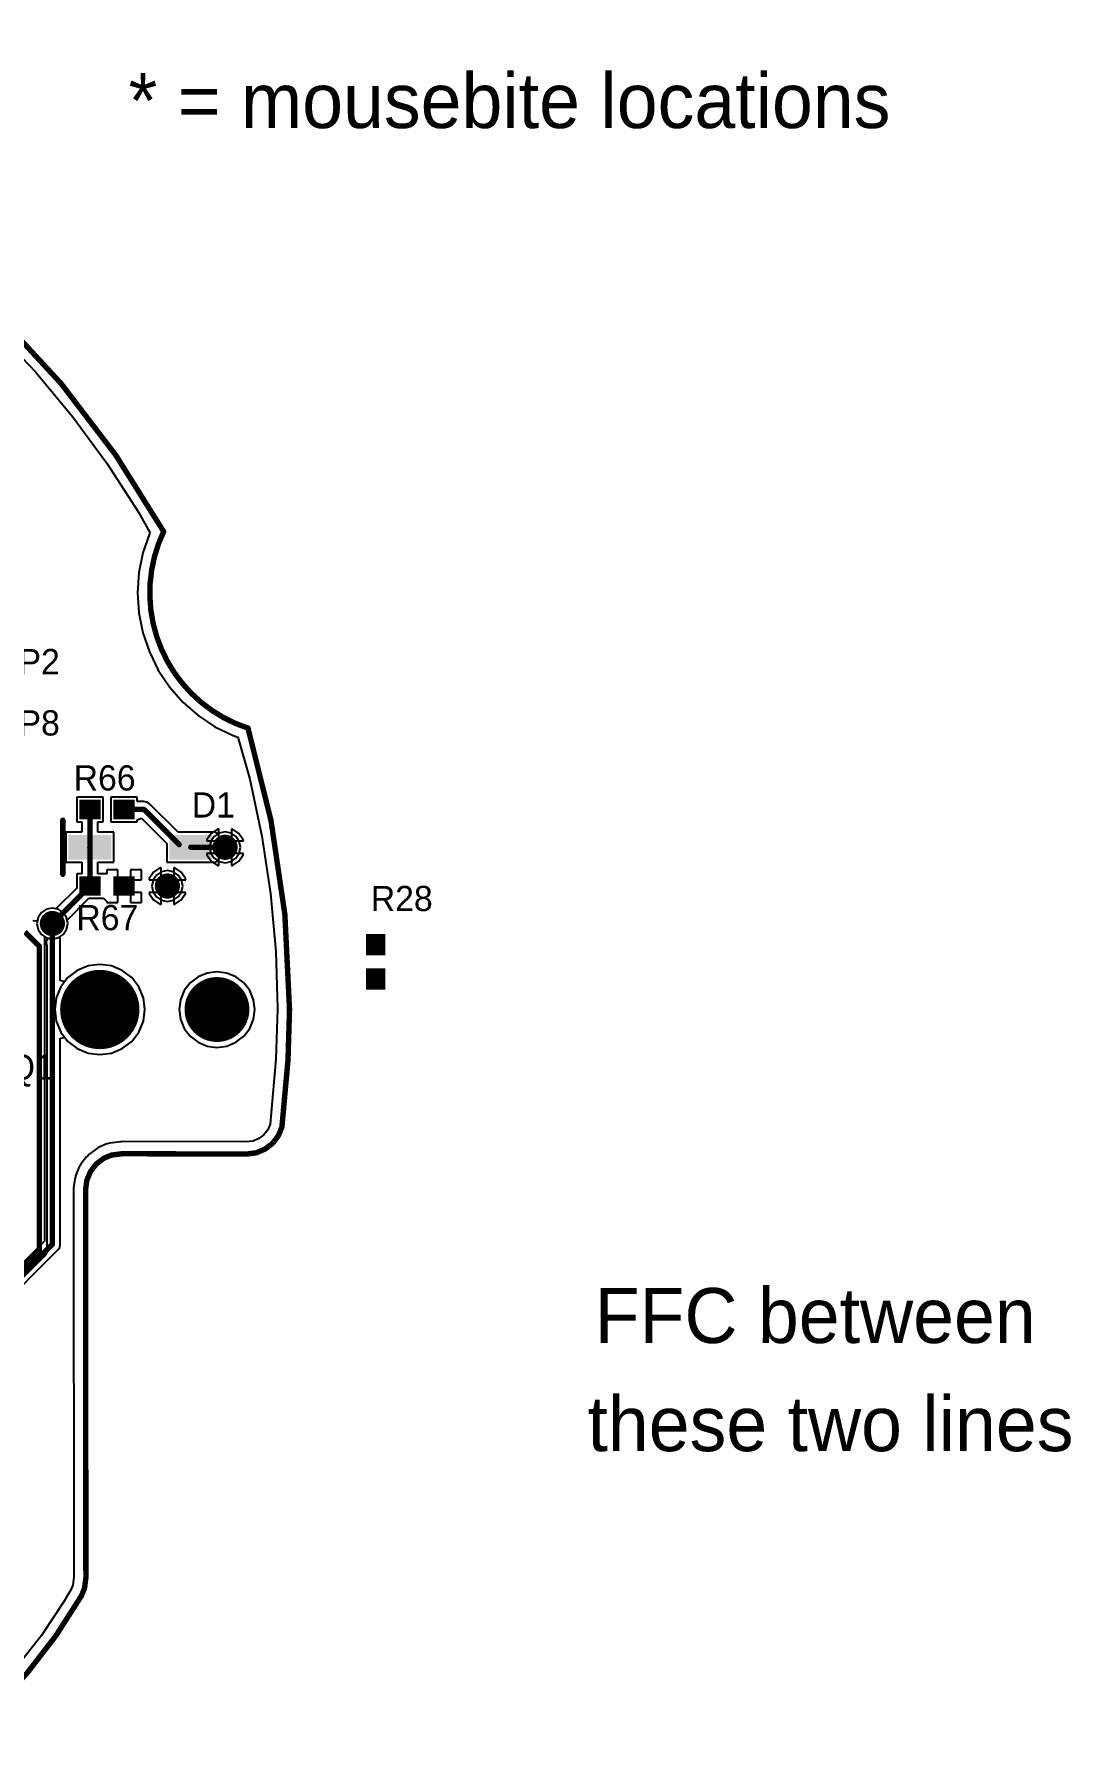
# Model space of a CAD drawing. Header units: millimetres. Extents: x 73 to 190, y 73 to 267.
# Drawn here: x 119.93 to 148.68, y 79.69 to 127.05 of the extents above; entities that cross this region are included whole.
import ezdxf

# ---------------------------------------------------------------- set-up
doc = ezdxf.new("R2010")
doc.units = ezdxf.units.MM
for name, color, linetype in [('BottomLayer', 5, 'Continuous'), ('BottomSolder', 6, 'Continuous'), ('DrillDrawing', 1, 'Continuous'), ('KeepOutLayer', 6, 'Continuous'), ('Mechanical1', 6, 'Continuous'), ('MidLayer1', 16, 'Continuous'), ('MidLayer2', 76, 'Continuous'), ('MultiLayer', 9, 'Continuous'), ('PadHoleLayer', 156, 'Continuous'), ('TopLayer', 1, 'Continuous'), ('TopOverlay', 2, 'Continuous'), ('TopPaste', 8, 'Continuous'), ('TopSolder', 216, 'Continuous'), ('ViaHoleLayer', 16, 'Continuous')]:
    doc.layers.add(name, color=color, linetype=linetype)

msp = doc.modelspace()

# ---------------------------------------------------------------- linework, layer by layer
at = {"layer": 'BottomLayer'}
for p, q in [((119.008, 118.7), (119.963, 117.686)), ((119.963, 117.686), (120.995, 116.448)), ((120.995, 116.448), (121.949, 115.151)), ((121.949, 115.151), (122.824, 113.798)), ((122.824, 113.798), (123.142, 113.234)), ((123.142, 113.234), (123.125, 113.199)), ((123.125, 113.199), (122.945, 112.668)), ((122.945, 112.668), (122.836, 112.118)), ((122.836, 112.118), (122.799, 111.558)), ((122.799, 111.558), (122.836, 110.999)), ((122.836, 110.999), (122.945, 110.448)), ((122.945, 110.448), (123.125, 109.917)), ((123.125, 109.917), (123.373, 109.414)), ((123.373, 109.414), (123.685, 108.948)), ((123.685, 108.948), (124.055, 108.526)), ((124.055, 108.526), (124.477, 108.156)), ((124.477, 108.156), (124.943, 107.845)), ((124.943, 107.845), (125.446, 107.597)), ((125.446, 107.597), (125.583, 107.55)), ((125.583, 107.55), (125.907, 106.386)), ((125.907, 106.386), (126.246, 104.81)), ((124.923, 104.802), (124.83, 104.664)), ((125.061, 104.895), (124.923, 104.802)), ((125.225, 104.928), (125.061, 104.895)), ((125.389, 104.895), (125.225, 104.928)), ((125.527, 104.802), (125.389, 104.895)), ((125.62, 104.664), (125.527, 104.802)), ((126.246, 104.81), (126.488, 103.216)), ((124.83, 104.664), (124.797, 104.5)), ((124.797, 104.5), (124.83, 104.336)), ((124.83, 104.336), (124.923, 104.198)), ((125.527, 104.198), (125.62, 104.336)), ((125.653, 104.5), (125.62, 104.664)), ((125.62, 104.336), (125.653, 104.5)), ((123.24, 103.81), (123.123, 103.633)), ((123.417, 103.927), (123.24, 103.81)), ((123.45, 103.934), (123.417, 103.927)), ((123.45, 103.6), (123.45, 103.934)), ((123.833, 103.927), (123.8, 103.934)), ((123.8, 103.934), (123.8, 103.6)), ((124.01, 103.81), (123.833, 103.927)), ((124.127, 103.633), (124.01, 103.81)), ((124.923, 104.198), (125.061, 104.105)), ((125.061, 104.105), (125.225, 104.072)), ((125.225, 104.072), (125.389, 104.105)), ((125.389, 104.105), (125.527, 104.198)), ((123.123, 103.633), (123.116, 103.6)), ((123.116, 103.6), (123.45, 103.6)), ((123.8, 103.6), (124.134, 103.6)), ((124.134, 103.6), (124.127, 103.633)), ((120.435, 102.813), (120.271, 102.78)), ((120.599, 102.78), (120.435, 102.813)), ((123.45, 103.25), (123.116, 103.25)), ((123.116, 103.25), (123.123, 103.217)), ((123.123, 103.217), (123.24, 103.04)), ((123.24, 103.04), (123.417, 102.923)), ((123.417, 102.923), (123.45, 102.916)), ((123.45, 102.916), (123.45, 103.25)), ((124.134, 103.25), (123.8, 103.25)), ((123.8, 103.25), (123.8, 102.916)), ((123.8, 102.916), (123.833, 102.923)), ((123.833, 102.923), (124.01, 103.04)), ((124.01, 103.04), (124.127, 103.217)), ((124.127, 103.217), (124.134, 103.25)), ((126.488, 103.216), (126.634, 101.611)), ((120.04, 102.549), (120.007, 102.385)), ((120.007, 102.385), (120.04, 102.221)), ((120.133, 102.687), (120.04, 102.549)), ((120.271, 102.78), (120.133, 102.687)), ((120.737, 102.687), (120.599, 102.78)), ((120.83, 102.549), (120.737, 102.687)), ((120.863, 102.385), (120.83, 102.549)), ((120.83, 102.221), (120.863, 102.385)), ((120.04, 102.221), (120.133, 102.083)), ((120.133, 102.083), (120.216, 102.027)), ((120.216, 102.027), (120.216, 93.576)), ((120.654, 102.027), (120.737, 102.083)), ((120.654, 100.806), (120.654, 102.027)), ((120.737, 102.083), (120.83, 102.221)), ((126.634, 101.611), (126.682, 100.031)), ((121.125, 101.083), (120.866, 100.884)), ((121.426, 101.208), (121.125, 101.083)), ((121.75, 101.251), (121.426, 101.208)), ((122.074, 101.208), (121.75, 101.251)), ((122.375, 101.083), (122.074, 101.208)), ((122.634, 100.884), (122.375, 101.083)), ((124.476, 100.908), (124.258, 100.742)), ((124.729, 101.013), (124.476, 100.908)), ((125, 101.049), (124.729, 101.013)), ((125.271, 101.013), (125, 101.049)), ((125.524, 100.908), (125.271, 101.013)), ((125.742, 100.742), (125.524, 100.908)), ((120.774, 100.766), (120.654, 100.806)), ((120.866, 100.884), (120.774, 100.766)), ((122.833, 100.625), (122.634, 100.884)), ((122.958, 100.324), (122.833, 100.625)), ((124.092, 100.524), (123.987, 100.271)), ((124.258, 100.742), (124.092, 100.524)), ((125.908, 100.524), (125.742, 100.742)), ((126.013, 100.271), (125.908, 100.524)), ((123.001, 100), (122.958, 100.324)), ((122.958, 99.676), (123.001, 100)), ((123.987, 100.271), (123.951, 100)), ((123.951, 100), (123.987, 99.729)), ((126.049, 100), (126.013, 100.271)), ((126.013, 99.729), (126.049, 100)), ((126.677, 100.01), (126.635, 98.625)), ((126.682, 100.031), (126.677, 100.01)), ((122.833, 99.375), (122.958, 99.676)), ((123.987, 99.729), (124.092, 99.476)), ((124.092, 99.476), (124.258, 99.258)), ((125.742, 99.258), (125.908, 99.476)), ((125.908, 99.476), (126.013, 99.729)), ((120.654, 99.194), (120.774, 99.234)), ((120.654, 93.485), (120.654, 99.194)), ((120.774, 99.234), (120.866, 99.116)), ((120.866, 99.116), (121.125, 98.917)), ((122.375, 98.917), (122.634, 99.116)), ((122.634, 99.116), (122.833, 99.375)), ((124.258, 99.258), (124.476, 99.092)), ((124.476, 99.092), (124.729, 98.987)), ((125.271, 98.987), (125.524, 99.092)), ((125.524, 99.092), (125.742, 99.258)), ((121.125, 98.917), (121.426, 98.792)), ((121.426, 98.792), (121.75, 98.749)), ((121.75, 98.749), (122.074, 98.792)), ((122.074, 98.792), (122.375, 98.917)), ((124.729, 98.987), (125, 98.951)), ((125, 98.951), (125.271, 98.987)), ((126.635, 98.625), (126.471, 96.82)), ((126.407, 96.665), (126.3, 96.526)), ((126.471, 96.82), (126.407, 96.665)), ((121.695, 96.159), (121.656, 96.14)), ((121.732, 96.183), (121.695, 96.159)), ((121.944, 96.272), (121.732, 96.183)), ((121.987, 96.28), (121.944, 96.272)), ((122.029, 96.294), (121.987, 96.28)), ((122.321, 96.333), (122.029, 96.294)), ((122.343, 96.331), (122.321, 96.333)), ((122.365, 96.335), (122.343, 96.331)), ((125.805, 96.327), (122.365, 96.335)), ((126, 96.353), (125.805, 96.327)), ((126.162, 96.42), (126, 96.353)), ((126.3, 96.526), (126.162, 96.42)), ((121.225, 95.709), (121.205, 95.669)), ((121.385, 95.917), (121.225, 95.709)), ((121.418, 95.946), (121.385, 95.917)), ((121.447, 95.979), (121.418, 95.946)), ((121.656, 96.14), (121.447, 95.979)), ((121.058, 95.305), (121.023, 95.044)), ((121.072, 95.346), (121.058, 95.305)), ((121.08, 95.389), (121.072, 95.346)), ((121.181, 95.633), (121.08, 95.389)), ((121.205, 95.669), (121.181, 95.633)), ((121.025, 95.022), (121.02, 95)), ((121.02, 95), (121.029, 84.26)), ((121.023, 95.044), (121.025, 95.022)), ((120.216, 93.576), (116.309, 89.669)), ((117.618, 90.358), (120.59, 93.33)), ((120.59, 93.33), (120.638, 93.401)), ((120.638, 93.401), (120.654, 93.485)), ((120.943, 83.904), (120.766, 83.588)), ((120.946, 83.905), (120.943, 83.904)), ((120.943, 83.904), (120.943, 83.904)), ((120.999, 84.034), (120.946, 83.905)), ((121.029, 84.26), (120.999, 84.034)), ((120.766, 83.588), (120.132, 82.639)), ((120.132, 82.639), (119.483, 81.816))]:
    msp.add_line(p, q, dxfattribs=at)
for points, const_width in [([(125.085, 104.5, 1), (125.365, 104.5, 1)], 0.279), ([(123.485, 103.425, 1), (123.765, 103.425, 1)], 0.279), ([(120.295, 102.385, 1), (120.575, 102.385, 1)], 0.279), ([(120.398, 102.385, 1), (120.473, 102.385, 1)], 0.075), ([(121.45, 100, 1), (122.05, 100, 1)], 0.6), ([(124.7, 100, 1), (125.3, 100, 1)], 0.6), ([(120.398, 93.485, 1), (120.473, 93.485, 1)], 0.075), ([(120.398, 93.485, 1), (120.473, 93.485, 1)], 0.075)]:
    msp.add_lwpolyline(points, format="xyb", close=True, dxfattribs=dict(at, const_width=const_width))
at = {"layer": 'BottomLayer', "const_width": 0.15}
for points in [[(120.435, 93.485), (120.435, 102.385)], [(116.4, 89.45), (120.435, 93.485)]]:
    msp.add_lwpolyline(points, dxfattribs=at)
at = {"layer": 'BottomSolder', "const_width": 0.349}
for points in [[(125.05, 104.5, 1), (125.4, 104.5, 1)], [(123.45, 103.425, 1), (123.8, 103.425, 1)], [(120.26, 102.385, 1), (120.61, 102.385, 1)]]:
    msp.add_lwpolyline(points, format="xyb", close=True, dxfattribs=at)
at = {"layer": 'DrillDrawing', "const_width": 0.15}
for points in [[(101.05, 126.98, -0.260313), (123.521, 113.257)], [(125.854, 107.806, -0.451933), (123.521, 113.257)], [(125.859, 107.808, -0.073437), (127.012, 100)], [(121.238, 83.734, -0.088023), (117.89, 79.762)]]:
    msp.add_lwpolyline(points, format="xyb", dxfattribs=at)
at = {"layer": 'DrillDrawing'}
for points, const_width in [([(123.484, 113.257, 1), (123.559, 113.257, 1)], 0.075), ([(123.484, 113.257, 1), (123.559, 113.257, 1)], 0.075), ([(125.816, 107.806, 1), (125.891, 107.806, 1)], 0.075), ([(125.822, 107.808, 1), (125.897, 107.808, 1)], 0.075), ([(125.149, 104.5, 1), (125.301, 104.5, 1)], 0.152), ([(123.549, 103.425, 1), (123.701, 103.425, 1)], 0.152), ([(120.359, 102.385, 1), (120.511, 102.385, 1)], 0.152), ([(126.975, 100, 1), (127.05, 100, 1)], 0.075), ([(126.975, 100, 1), (127.05, 100, 1)], 0.075), ([(126.933, 98.605, 1), (127.008, 98.605, 1)], 0.075), ([(126.933, 98.605, 1), (127.008, 98.605, 1)], 0.075), ([(126.763, 96.739, 1), (126.838, 96.739, 1)], 0.075), ([(126.763, 96.739, 1), (126.838, 96.739, 1)], 0.075), ([(126.293, 96.127, 1), (126.368, 96.127, 1)], 0.075), ([(126.293, 96.127, 1), (126.368, 96.127, 1)], 0.075), ([(126.502, 96.287, 1), (126.577, 96.287, 1)], 0.075), ([(126.502, 96.287, 1), (126.577, 96.287, 1)], 0.075), ([(126.662, 96.496, 1), (126.737, 96.496, 1)], 0.075), ([(126.662, 96.496, 1), (126.737, 96.496, 1)], 0.075), ([(121.614, 95.713, 1), (121.689, 95.713, 1)], 0.075), ([(121.614, 95.713, 1), (121.689, 95.713, 1)], 0.075), ([(121.823, 95.874, 1), (121.898, 95.874, 1)], 0.075), ([(121.823, 95.874, 1), (121.898, 95.874, 1)], 0.075), ([(122.035, 95.962, 1), (122.11, 95.962, 1)], 0.075), ([(122.035, 95.962, 1), (122.11, 95.962, 1)], 0.075), ([(122.327, 96, 1), (122.402, 96, 1)], 0.075), ([(122.327, 96, 1), (122.402, 96, 1)], 0.075), ([(125.789, 95.991, 1), (125.864, 95.991, 1)], 0.075), ([(125.789, 95.991, 1), (125.864, 95.991, 1)], 0.075), ([(126.05, 96.026, 1), (126.125, 96.026, 1)], 0.075), ([(126.05, 96.026, 1), (126.125, 96.026, 1)], 0.075), ([(121.353, 95.261, 1), (121.428, 95.261, 1)], 0.075), ([(121.353, 95.261, 1), (121.428, 95.261, 1)], 0.075), ([(121.453, 95.504, 1), (121.528, 95.504, 1)], 0.075), ([(121.453, 95.504, 1), (121.528, 95.504, 1)], 0.075), ([(121.318, 95, 1), (121.393, 95, 1)], 0.075), ([(121.318, 95, 1), (121.393, 95, 1)], 0.075), ([(121.288, 83.946, 1), (121.363, 83.946, 1)], 0.075), ([(121.288, 83.946, 1), (121.363, 83.946, 1)], 0.075), ([(121.327, 84.238, 1), (121.402, 84.238, 1)], 0.075), ([(121.327, 84.238, 1), (121.402, 84.238, 1)], 0.075), ([(121.2, 83.734, 1), (121.275, 83.734, 1)], 0.075), ([(121.2, 83.734, 1), (121.275, 83.734, 1)], 0.075)]:
    msp.add_lwpolyline(points, format="xyb", close=True, dxfattribs=dict(at, const_width=const_width))
at = {"layer": 'DrillDrawing', "const_width": 0.15}
for points in [[(126.97, 98.605), (127.012, 100)], [(126.801, 96.739), (126.97, 98.605)], [(126.7, 96.496), (126.801, 96.739)], [(126.087, 96.026), (126.331, 96.127)], [(126.331, 96.127), (126.54, 96.287)], [(126.54, 96.287), (126.7, 96.496)], [(121.491, 95.504), (121.651, 95.713)], [(121.651, 95.713), (121.86, 95.874)], [(121.86, 95.874), (122.073, 95.962)], [(122.073, 95.962), (122.364, 96)], [(122.364, 96), (125.826, 95.991)], [(125.826, 95.991), (126.087, 96.026)], [(121.356, 95), (121.39, 95.261)], [(121.39, 95.261), (121.491, 95.504)], [(121.356, 95), (121.364, 84.238)], [(121.238, 83.734), (121.326, 83.946)], [(121.326, 83.946), (121.364, 84.238)]]:
    msp.add_lwpolyline(points, dxfattribs=at)
at = {"layer": 'KeepOutLayer', "const_width": 0.15}
for points in [[(101.05, 126.98, -0.260313), (123.521, 113.257)], [(125.854, 107.806, -0.451933), (123.521, 113.257)], [(125.859, 107.808, -0.073437), (127.012, 100)], [(121.238, 83.734, -0.088023), (117.89, 79.762)]]:
    msp.add_lwpolyline(points, format="xyb", dxfattribs=at)
at = {"layer": 'KeepOutLayer', "const_width": 0.075}
for points in [[(123.484, 113.257, 1), (123.559, 113.257, 1)], [(123.484, 113.257, 1), (123.559, 113.257, 1)], [(125.816, 107.806, 1), (125.891, 107.806, 1)], [(125.822, 107.808, 1), (125.897, 107.808, 1)], [(126.975, 100, 1), (127.05, 100, 1)], [(126.975, 100, 1), (127.05, 100, 1)], [(126.933, 98.605, 1), (127.008, 98.605, 1)], [(126.933, 98.605, 1), (127.008, 98.605, 1)], [(126.763, 96.739, 1), (126.838, 96.739, 1)], [(126.763, 96.739, 1), (126.838, 96.739, 1)], [(126.293, 96.127, 1), (126.368, 96.127, 1)], [(126.293, 96.127, 1), (126.368, 96.127, 1)], [(126.502, 96.287, 1), (126.577, 96.287, 1)], [(126.502, 96.287, 1), (126.577, 96.287, 1)], [(126.662, 96.496, 1), (126.737, 96.496, 1)], [(126.662, 96.496, 1), (126.737, 96.496, 1)], [(121.614, 95.713, 1), (121.689, 95.713, 1)], [(121.614, 95.713, 1), (121.689, 95.713, 1)], [(121.823, 95.874, 1), (121.898, 95.874, 1)], [(121.823, 95.874, 1), (121.898, 95.874, 1)], [(122.035, 95.962, 1), (122.11, 95.962, 1)], [(122.035, 95.962, 1), (122.11, 95.962, 1)], [(122.327, 96, 1), (122.402, 96, 1)], [(122.327, 96, 1), (122.402, 96, 1)], [(125.789, 95.991, 1), (125.864, 95.991, 1)], [(125.789, 95.991, 1), (125.864, 95.991, 1)], [(126.05, 96.026, 1), (126.125, 96.026, 1)], [(126.05, 96.026, 1), (126.125, 96.026, 1)], [(121.353, 95.261, 1), (121.428, 95.261, 1)], [(121.353, 95.261, 1), (121.428, 95.261, 1)], [(121.453, 95.504, 1), (121.528, 95.504, 1)], [(121.453, 95.504, 1), (121.528, 95.504, 1)], [(121.318, 95, 1), (121.393, 95, 1)], [(121.318, 95, 1), (121.393, 95, 1)], [(121.288, 83.946, 1), (121.363, 83.946, 1)], [(121.288, 83.946, 1), (121.363, 83.946, 1)], [(121.327, 84.238, 1), (121.402, 84.238, 1)], [(121.327, 84.238, 1), (121.402, 84.238, 1)], [(121.2, 83.734, 1), (121.275, 83.734, 1)], [(121.2, 83.734, 1), (121.275, 83.734, 1)]]:
    msp.add_lwpolyline(points, format="xyb", close=True, dxfattribs=at)
at = {"layer": 'KeepOutLayer', "const_width": 0.15}
for points in [[(126.97, 98.605), (127.012, 100)], [(126.801, 96.739), (126.97, 98.605)], [(126.7, 96.496), (126.801, 96.739)], [(126.087, 96.026), (126.331, 96.127)], [(126.331, 96.127), (126.54, 96.287)], [(126.54, 96.287), (126.7, 96.496)], [(121.491, 95.504), (121.651, 95.713)], [(121.651, 95.713), (121.86, 95.874)], [(121.86, 95.874), (122.073, 95.962)], [(122.073, 95.962), (122.364, 96)], [(122.364, 96), (125.826, 95.991)], [(125.826, 95.991), (126.087, 96.026)], [(121.356, 95), (121.39, 95.261)], [(121.39, 95.261), (121.491, 95.504)], [(121.356, 95), (121.364, 84.238)], [(121.238, 83.734), (121.326, 83.946)], [(121.326, 83.946), (121.364, 84.238)]]:
    msp.add_lwpolyline(points, dxfattribs=at)
at = {"layer": 'Mechanical1', "const_width": 0.15}
for points in [[(101.05, 126.98, -0.260313), (123.521, 113.257)], [(125.854, 107.806, -0.451933), (123.521, 113.257)], [(125.859, 107.808, -0.073437), (127.012, 100)], [(121.238, 83.734, -0.088023), (117.89, 79.762)]]:
    msp.add_lwpolyline(points, format="xyb", dxfattribs=at)
at = {"layer": 'Mechanical1', "const_width": 0.075}
for points in [[(123.484, 113.257, 1), (123.559, 113.257, 1)], [(123.484, 113.257, 1), (123.559, 113.257, 1)], [(125.816, 107.806, 1), (125.891, 107.806, 1)], [(125.822, 107.808, 1), (125.897, 107.808, 1)], [(126.975, 100, 1), (127.05, 100, 1)], [(126.975, 100, 1), (127.05, 100, 1)], [(126.933, 98.605, 1), (127.008, 98.605, 1)], [(126.933, 98.605, 1), (127.008, 98.605, 1)], [(126.763, 96.739, 1), (126.838, 96.739, 1)], [(126.763, 96.739, 1), (126.838, 96.739, 1)], [(126.293, 96.127, 1), (126.368, 96.127, 1)], [(126.293, 96.127, 1), (126.368, 96.127, 1)], [(126.502, 96.287, 1), (126.577, 96.287, 1)], [(126.502, 96.287, 1), (126.577, 96.287, 1)], [(126.662, 96.496, 1), (126.737, 96.496, 1)], [(126.662, 96.496, 1), (126.737, 96.496, 1)], [(121.614, 95.713, 1), (121.689, 95.713, 1)], [(121.614, 95.713, 1), (121.689, 95.713, 1)], [(121.823, 95.874, 1), (121.898, 95.874, 1)], [(121.823, 95.874, 1), (121.898, 95.874, 1)], [(122.035, 95.962, 1), (122.11, 95.962, 1)], [(122.035, 95.962, 1), (122.11, 95.962, 1)], [(122.327, 96, 1), (122.402, 96, 1)], [(122.327, 96, 1), (122.402, 96, 1)], [(125.789, 95.991, 1), (125.864, 95.991, 1)], [(125.789, 95.991, 1), (125.864, 95.991, 1)], [(126.05, 96.026, 1), (126.125, 96.026, 1)], [(126.05, 96.026, 1), (126.125, 96.026, 1)], [(121.353, 95.261, 1), (121.428, 95.261, 1)], [(121.353, 95.261, 1), (121.428, 95.261, 1)], [(121.453, 95.504, 1), (121.528, 95.504, 1)], [(121.453, 95.504, 1), (121.528, 95.504, 1)], [(121.318, 95, 1), (121.393, 95, 1)], [(121.318, 95, 1), (121.393, 95, 1)], [(121.288, 83.946, 1), (121.363, 83.946, 1)], [(121.288, 83.946, 1), (121.363, 83.946, 1)], [(121.327, 84.238, 1), (121.402, 84.238, 1)], [(121.327, 84.238, 1), (121.402, 84.238, 1)], [(121.2, 83.734, 1), (121.275, 83.734, 1)], [(121.2, 83.734, 1), (121.275, 83.734, 1)]]:
    msp.add_lwpolyline(points, format="xyb", close=True, dxfattribs=at)
at = {"layer": 'Mechanical1', "const_width": 0.15}
for points in [[(126.97, 98.605), (127.012, 100)], [(126.801, 96.739), (126.97, 98.605)], [(126.7, 96.496), (126.801, 96.739)], [(126.087, 96.026), (126.331, 96.127)], [(126.331, 96.127), (126.54, 96.287)], [(126.54, 96.287), (126.7, 96.496)], [(121.491, 95.504), (121.651, 95.713)], [(121.651, 95.713), (121.86, 95.874)], [(121.86, 95.874), (122.073, 95.962)], [(122.073, 95.962), (122.364, 96)], [(122.364, 96), (125.826, 95.991)], [(125.826, 95.991), (126.087, 96.026)], [(121.356, 95), (121.39, 95.261)], [(121.39, 95.261), (121.491, 95.504)], [(121.356, 95), (121.364, 84.238)], [(121.238, 83.734), (121.326, 83.946)], [(121.326, 83.946), (121.364, 84.238)]]:
    msp.add_lwpolyline(points, dxfattribs=at)
at = {"layer": 'MidLayer1'}
for p, q in [((119.008, 118.7), (119.963, 117.686)), ((119.963, 117.686), (120.995, 116.448)), ((120.995, 116.448), (121.949, 115.151)), ((121.949, 115.151), (122.824, 113.798)), ((122.824, 113.798), (123.142, 113.234)), ((123.142, 113.234), (123.125, 113.199)), ((123.125, 113.199), (122.945, 112.668)), ((122.945, 112.668), (122.836, 112.118)), ((122.836, 112.118), (122.799, 111.558)), ((122.799, 111.558), (122.836, 110.999)), ((122.836, 110.999), (122.945, 110.448)), ((122.945, 110.448), (123.125, 109.917)), ((123.125, 109.917), (123.373, 109.414)), ((123.373, 109.414), (123.685, 108.948)), ((123.685, 108.948), (124.055, 108.526)), ((124.055, 108.526), (124.477, 108.156)), ((124.477, 108.156), (124.943, 107.845)), ((124.943, 107.845), (125.446, 107.597)), ((125.446, 107.597), (125.583, 107.55)), ((125.583, 107.55), (125.907, 106.386)), ((125.907, 106.386), (126.246, 104.81)), ((124.923, 104.802), (124.83, 104.664)), ((125.061, 104.895), (124.923, 104.802)), ((125.225, 104.928), (125.061, 104.895)), ((125.389, 104.895), (125.225, 104.928)), ((125.527, 104.802), (125.389, 104.895)), ((125.62, 104.664), (125.527, 104.802)), ((126.246, 104.81), (126.488, 103.216)), ((124.83, 104.664), (124.797, 104.5)), ((124.797, 104.5), (124.83, 104.336)), ((124.83, 104.336), (124.923, 104.198)), ((125.527, 104.198), (125.62, 104.336)), ((125.653, 104.5), (125.62, 104.664)), ((125.62, 104.336), (125.653, 104.5)), ((123.24, 103.81), (123.123, 103.633)), ((123.417, 103.927), (123.24, 103.81)), ((123.45, 103.934), (123.417, 103.927)), ((123.45, 103.6), (123.45, 103.934)), ((123.833, 103.927), (123.8, 103.934)), ((123.8, 103.934), (123.8, 103.6)), ((124.01, 103.81), (123.833, 103.927)), ((124.127, 103.633), (124.01, 103.81)), ((124.923, 104.198), (125.061, 104.105)), ((125.061, 104.105), (125.225, 104.072)), ((125.225, 104.072), (125.389, 104.105)), ((125.389, 104.105), (125.527, 104.198)), ((123.123, 103.633), (123.116, 103.6)), ((123.116, 103.6), (123.45, 103.6)), ((123.8, 103.6), (124.134, 103.6)), ((124.134, 103.6), (124.127, 103.633)), ((120.435, 102.813), (120.271, 102.78)), ((120.599, 102.78), (120.435, 102.813)), ((123.45, 103.25), (123.116, 103.25)), ((123.116, 103.25), (123.123, 103.217)), ((123.123, 103.217), (123.24, 103.04)), ((123.24, 103.04), (123.417, 102.923)), ((123.417, 102.923), (123.45, 102.916)), ((123.45, 102.916), (123.45, 103.25)), ((124.134, 103.25), (123.8, 103.25)), ((123.8, 103.25), (123.8, 102.916)), ((123.8, 102.916), (123.833, 102.923)), ((123.833, 102.923), (124.01, 103.04)), ((124.01, 103.04), (124.127, 103.217)), ((124.127, 103.217), (124.134, 103.25)), ((126.488, 103.216), (126.634, 101.611)), ((120.04, 102.549), (120.007, 102.385)), ((120.007, 102.385), (120.04, 102.221)), ((120.133, 102.687), (120.04, 102.549)), ((120.271, 102.78), (120.133, 102.687)), ((120.737, 102.687), (120.599, 102.78)), ((120.83, 102.549), (120.737, 102.687)), ((120.863, 102.385), (120.83, 102.549)), ((120.83, 102.221), (120.863, 102.385)), ((120.04, 102.221), (120.133, 102.083)), ((120.133, 102.083), (120.271, 101.99)), ((120.271, 101.99), (120.435, 101.957)), ((120.435, 101.957), (120.599, 101.99)), ((120.599, 101.99), (120.737, 102.083)), ((120.737, 102.083), (120.83, 102.221)), ((126.634, 101.611), (126.682, 100.031)), ((121.125, 101.083), (120.866, 100.884)), ((121.426, 101.208), (121.125, 101.083)), ((121.75, 101.251), (121.426, 101.208)), ((122.074, 101.208), (121.75, 101.251)), ((122.375, 101.083), (122.074, 101.208)), ((122.634, 100.884), (122.375, 101.083)), ((124.476, 100.908), (124.258, 100.742)), ((124.729, 101.013), (124.476, 100.908)), ((125, 101.049), (124.729, 101.013)), ((125.271, 101.013), (125, 101.049)), ((125.524, 100.908), (125.271, 101.013)), ((125.742, 100.742), (125.524, 100.908)), ((120.667, 100.625), (120.542, 100.324)), ((120.866, 100.884), (120.667, 100.625)), ((122.833, 100.625), (122.634, 100.884)), ((122.958, 100.324), (122.833, 100.625)), ((124.092, 100.524), (123.987, 100.271)), ((124.258, 100.742), (124.092, 100.524)), ((125.908, 100.524), (125.742, 100.742)), ((126.013, 100.271), (125.908, 100.524)), ((120.542, 100.324), (120.499, 100)), ((120.499, 100), (120.542, 99.676)), ((123.001, 100), (122.958, 100.324)), ((122.958, 99.676), (123.001, 100)), ((123.987, 100.271), (123.951, 100)), ((123.951, 100), (123.987, 99.729)), ((126.049, 100), (126.013, 100.271)), ((126.013, 99.729), (126.049, 100)), ((126.677, 100.01), (126.635, 98.625)), ((126.682, 100.031), (126.677, 100.01)), ((120.542, 99.676), (120.667, 99.375)), ((122.833, 99.375), (122.958, 99.676)), ((123.987, 99.729), (124.092, 99.476)), ((124.092, 99.476), (124.258, 99.258)), ((125.742, 99.258), (125.908, 99.476)), ((125.908, 99.476), (126.013, 99.729)), ((120.667, 99.375), (120.866, 99.116)), ((120.866, 99.116), (121.125, 98.917)), ((122.375, 98.917), (122.634, 99.116)), ((122.634, 99.116), (122.833, 99.375)), ((124.258, 99.258), (124.476, 99.092)), ((124.476, 99.092), (124.729, 98.987)), ((125.271, 98.987), (125.524, 99.092)), ((125.524, 99.092), (125.742, 99.258)), ((121.125, 98.917), (121.426, 98.792)), ((121.426, 98.792), (121.75, 98.749)), ((121.75, 98.749), (122.074, 98.792)), ((122.074, 98.792), (122.375, 98.917)), ((124.729, 98.987), (125, 98.951)), ((125, 98.951), (125.271, 98.987)), ((126.635, 98.625), (126.471, 96.82)), ((126.407, 96.665), (126.3, 96.526)), ((126.471, 96.82), (126.407, 96.665)), ((121.695, 96.159), (121.656, 96.14)), ((121.732, 96.183), (121.695, 96.159)), ((121.944, 96.272), (121.732, 96.183)), ((121.987, 96.28), (121.944, 96.272)), ((122.029, 96.294), (121.987, 96.28)), ((122.321, 96.333), (122.029, 96.294)), ((122.343, 96.331), (122.321, 96.333)), ((122.365, 96.335), (122.343, 96.331)), ((125.805, 96.327), (122.365, 96.335)), ((126, 96.353), (125.805, 96.327)), ((126.162, 96.42), (126, 96.353)), ((126.3, 96.526), (126.162, 96.42)), ((121.225, 95.709), (121.205, 95.669)), ((121.385, 95.917), (121.225, 95.709)), ((121.418, 95.946), (121.385, 95.917)), ((121.447, 95.979), (121.418, 95.946)), ((121.656, 96.14), (121.447, 95.979)), ((121.058, 95.305), (121.023, 95.044)), ((121.072, 95.346), (121.058, 95.305)), ((121.08, 95.389), (121.072, 95.346)), ((121.181, 95.633), (121.08, 95.389)), ((121.205, 95.669), (121.181, 95.633)), ((121.025, 95.022), (121.02, 95)), ((121.02, 95), (121.029, 84.26)), ((121.023, 95.044), (121.025, 95.022)), ((120.943, 83.904), (120.766, 83.588)), ((120.946, 83.905), (120.943, 83.904)), ((120.943, 83.904), (120.943, 83.904)), ((120.999, 84.034), (120.946, 83.905)), ((121.029, 84.26), (120.999, 84.034)), ((120.766, 83.588), (120.132, 82.639)), ((120.132, 82.639), (119.483, 81.816))]:
    msp.add_line(p, q, dxfattribs=at)
for points, const_width in [([(125.085, 104.5, 1), (125.365, 104.5, 1)], 0.279), ([(123.485, 103.425, 1), (123.765, 103.425, 1)], 0.279), ([(120.295, 102.385, 1), (120.575, 102.385, 1)], 0.279), ([(121.45, 100, 1), (122.05, 100, 1)], 0.6), ([(124.7, 100, 1), (125.3, 100, 1)], 0.6)]:
    msp.add_lwpolyline(points, format="xyb", close=True, dxfattribs=dict(at, const_width=const_width))
at = {"layer": 'MidLayer2'}
for p, q in [((119.578, 118.095), (119.963, 117.686)), ((119.963, 117.686), (120.995, 116.448)), ((120.995, 116.448), (121.949, 115.151)), ((121.949, 115.151), (122.824, 113.798)), ((122.824, 113.798), (123.142, 113.234)), ((123.142, 113.234), (123.125, 113.199)), ((123.125, 113.199), (122.945, 112.668)), ((122.945, 112.668), (122.836, 112.118)), ((122.836, 112.118), (122.799, 111.558)), ((122.799, 111.558), (122.836, 110.999)), ((122.836, 110.999), (122.945, 110.448)), ((122.945, 110.448), (123.125, 109.917)), ((123.125, 109.917), (123.373, 109.414)), ((123.373, 109.414), (123.685, 108.948)), ((123.685, 108.948), (124.055, 108.526)), ((124.055, 108.526), (124.477, 108.156)), ((124.477, 108.156), (124.943, 107.845)), ((124.943, 107.845), (125.446, 107.597)), ((125.446, 107.597), (125.583, 107.55)), ((125.583, 107.55), (125.907, 106.386)), ((125.907, 106.386), (126.246, 104.81)), ((124.723, 104.708), (124.716, 104.675)), ((124.84, 104.885), (124.723, 104.708)), ((125.017, 105.002), (124.84, 104.885)), ((125.05, 105.009), (125.017, 105.002)), ((125.05, 104.675), (125.05, 105.009)), ((125.433, 105.002), (125.4, 105.009)), ((125.4, 105.009), (125.4, 104.675)), ((125.61, 104.885), (125.433, 105.002)), ((125.727, 104.708), (125.61, 104.885)), ((125.734, 104.675), (125.727, 104.708)), ((126.246, 104.81), (126.488, 103.216)), ((124.716, 104.675), (125.05, 104.675)), ((125.05, 104.325), (124.716, 104.325)), ((124.716, 104.325), (124.723, 104.292)), ((124.723, 104.292), (124.84, 104.115)), ((125.05, 103.991), (125.05, 104.325)), ((125.4, 104.675), (125.734, 104.675)), ((125.734, 104.325), (125.4, 104.325)), ((125.4, 104.325), (125.4, 103.991)), ((125.61, 104.115), (125.727, 104.292)), ((125.727, 104.292), (125.734, 104.325)), ((123.461, 103.82), (123.323, 103.727)), ((123.625, 103.853), (123.461, 103.82)), ((123.789, 103.82), (123.625, 103.853)), ((123.927, 103.727), (123.789, 103.82)), ((124.84, 104.115), (125.017, 103.998)), ((125.017, 103.998), (125.05, 103.991)), ((125.4, 103.991), (125.433, 103.998)), ((125.433, 103.998), (125.61, 104.115)), ((123.23, 103.589), (123.197, 103.425)), ((123.197, 103.425), (123.23, 103.261)), ((123.323, 103.727), (123.23, 103.589)), ((124.02, 103.589), (123.927, 103.727)), ((124.053, 103.425), (124.02, 103.589)), ((124.02, 103.261), (124.053, 103.425)), ((120.435, 102.813), (120.271, 102.78)), ((120.599, 102.78), (120.435, 102.813)), ((123.23, 103.261), (123.323, 103.123)), ((123.323, 103.123), (123.461, 103.03)), ((123.461, 103.03), (123.625, 102.997)), ((123.625, 102.997), (123.789, 103.03)), ((123.789, 103.03), (123.927, 103.123)), ((123.927, 103.123), (124.02, 103.261)), ((126.488, 103.216), (126.634, 101.611)), ((120.04, 102.549), (120.007, 102.385)), ((120.007, 102.385), (120.04, 102.221)), ((120.133, 102.687), (120.04, 102.549)), ((120.271, 102.78), (120.133, 102.687)), ((120.737, 102.687), (120.599, 102.78)), ((120.83, 102.549), (120.737, 102.687)), ((120.863, 102.385), (120.83, 102.549)), ((120.83, 102.221), (120.863, 102.385)), ((120.04, 102.221), (120.133, 102.083)), ((120.133, 102.083), (120.271, 101.99)), ((120.271, 101.99), (120.435, 101.957)), ((120.435, 101.957), (120.599, 101.99)), ((120.599, 101.99), (120.737, 102.083)), ((120.737, 102.083), (120.83, 102.221)), ((126.634, 101.611), (126.682, 100.031)), ((121.125, 101.083), (120.866, 100.884)), ((121.426, 101.208), (121.125, 101.083)), ((121.75, 101.251), (121.426, 101.208)), ((122.074, 101.208), (121.75, 101.251)), ((122.375, 101.083), (122.074, 101.208)), ((122.634, 100.884), (122.375, 101.083)), ((124.476, 100.908), (124.258, 100.742)), ((124.729, 101.013), (124.476, 100.908)), ((125, 101.049), (124.729, 101.013)), ((125.271, 101.013), (125, 101.049)), ((125.524, 100.908), (125.271, 101.013)), ((125.742, 100.742), (125.524, 100.908)), ((120.667, 100.625), (120.542, 100.324)), ((120.866, 100.884), (120.667, 100.625)), ((122.833, 100.625), (122.634, 100.884)), ((122.958, 100.324), (122.833, 100.625)), ((124.092, 100.524), (123.987, 100.271)), ((124.258, 100.742), (124.092, 100.524)), ((125.908, 100.524), (125.742, 100.742)), ((126.013, 100.271), (125.908, 100.524)), ((120.542, 100.324), (120.499, 100)), ((120.499, 100), (120.542, 99.676)), ((123.001, 100), (122.958, 100.324)), ((122.958, 99.676), (123.001, 100)), ((123.987, 100.271), (123.951, 100)), ((123.951, 100), (123.987, 99.729)), ((126.049, 100), (126.013, 100.271)), ((126.013, 99.729), (126.049, 100)), ((126.677, 100.01), (126.635, 98.625)), ((126.682, 100.031), (126.677, 100.01)), ((120.542, 99.676), (120.667, 99.375)), ((122.833, 99.375), (122.958, 99.676)), ((123.987, 99.729), (124.092, 99.476)), ((124.092, 99.476), (124.258, 99.258)), ((125.742, 99.258), (125.908, 99.476)), ((125.908, 99.476), (126.013, 99.729)), ((120.667, 99.375), (120.866, 99.116)), ((120.866, 99.116), (121.125, 98.917)), ((122.375, 98.917), (122.634, 99.116)), ((122.634, 99.116), (122.833, 99.375)), ((124.258, 99.258), (124.476, 99.092)), ((124.476, 99.092), (124.729, 98.987)), ((125.271, 98.987), (125.524, 99.092)), ((125.524, 99.092), (125.742, 99.258)), ((121.125, 98.917), (121.426, 98.792)), ((121.426, 98.792), (121.75, 98.749)), ((121.75, 98.749), (122.074, 98.792)), ((122.074, 98.792), (122.375, 98.917)), ((124.729, 98.987), (125, 98.951)), ((125, 98.951), (125.271, 98.987)), ((126.635, 98.625), (126.471, 96.82)), ((126.407, 96.665), (126.3, 96.526)), ((126.471, 96.82), (126.407, 96.665)), ((121.695, 96.159), (121.656, 96.14)), ((121.732, 96.183), (121.695, 96.159)), ((121.944, 96.272), (121.732, 96.183)), ((121.987, 96.28), (121.944, 96.272)), ((122.029, 96.294), (121.987, 96.28)), ((122.321, 96.333), (122.029, 96.294)), ((122.343, 96.331), (122.321, 96.333)), ((122.365, 96.335), (122.343, 96.331)), ((125.805, 96.327), (122.365, 96.335)), ((126, 96.353), (125.805, 96.327)), ((126.162, 96.42), (126, 96.353)), ((126.3, 96.526), (126.162, 96.42)), ((121.225, 95.709), (121.205, 95.669)), ((121.385, 95.917), (121.225, 95.709)), ((121.418, 95.946), (121.385, 95.917)), ((121.447, 95.979), (121.418, 95.946)), ((121.656, 96.14), (121.447, 95.979)), ((121.058, 95.305), (121.023, 95.044)), ((121.072, 95.346), (121.058, 95.305)), ((121.08, 95.389), (121.072, 95.346)), ((121.181, 95.633), (121.08, 95.389)), ((121.205, 95.669), (121.181, 95.633)), ((121.025, 95.022), (121.02, 95)), ((121.02, 95), (121.029, 84.26)), ((121.023, 95.044), (121.025, 95.022)), ((120.943, 83.904), (120.766, 83.588)), ((120.946, 83.905), (120.943, 83.904)), ((120.943, 83.904), (120.943, 83.904)), ((120.999, 84.034), (120.946, 83.905)), ((121.029, 84.26), (120.999, 84.034)), ((120.766, 83.588), (120.132, 82.639)), ((120.132, 82.639), (119.483, 81.816))]:
    msp.add_line(p, q, dxfattribs=at)
for points, const_width in [([(125.085, 104.5, 1), (125.365, 104.5, 1)], 0.279), ([(123.485, 103.425, 1), (123.765, 103.425, 1)], 0.279), ([(120.295, 102.385, 1), (120.575, 102.385, 1)], 0.279), ([(121.45, 100, 1), (122.05, 100, 1)], 0.6), ([(124.7, 100, 1), (125.3, 100, 1)], 0.6)]:
    msp.add_lwpolyline(points, format="xyb", close=True, dxfattribs=dict(at, const_width=const_width))
at = {"layer": 'MultiLayer'}
for points, const_width in [([(125.085, 104.5, 1), (125.365, 104.5, 1)], 0.279), ([(123.485, 103.425, 1), (123.765, 103.425, 1)], 0.279), ([(120.295, 102.385, 1), (120.575, 102.385, 1)], 0.279), ([(121.45, 100, 1), (122.05, 100, 1)], 0.6), ([(124.7, 100, 1), (125.3, 100, 1)], 0.6)]:
    msp.add_lwpolyline(points, format="xyb", close=True, dxfattribs=dict(at, const_width=const_width))
at = {"layer": 'PadHoleLayer'}
for points, const_width in [([(121.2, 100, 1), (122.3, 100, 1)], 1.1), ([(124.55, 100, 1), (125.45, 100, 1)], 0.9)]:
    msp.add_lwpolyline(points, format="xyb", close=True, dxfattribs=dict(at, const_width=const_width))
at = {"layer": 'TopLayer'}
for p, q in [((119.008, 118.7), (119.963, 117.686)), ((119.963, 117.686), (120.995, 116.448)), ((120.995, 116.448), (121.949, 115.151)), ((121.949, 115.151), (122.824, 113.798)), ((122.824, 113.798), (123.142, 113.234)), ((123.142, 113.234), (123.125, 113.199)), ((123.125, 113.199), (122.945, 112.668)), ((122.945, 112.668), (122.836, 112.118)), ((122.836, 112.118), (122.799, 111.558)), ((122.799, 111.558), (122.836, 110.999)), ((122.836, 110.999), (122.945, 110.448)), ((122.945, 110.448), (123.125, 109.917)), ((123.125, 109.917), (123.373, 109.414)), ((123.373, 109.414), (123.685, 108.948)), ((123.685, 108.948), (124.055, 108.526)), ((124.055, 108.526), (124.477, 108.156)), ((124.477, 108.156), (124.943, 107.845)), ((124.943, 107.845), (125.446, 107.597)), ((125.446, 107.597), (125.583, 107.55)), ((125.583, 107.55), (125.907, 106.386)), ((125.907, 106.386), (126.246, 104.81)), ((121.84, 105.89), (121.11, 105.89)), ((121.11, 105.89), (121.11, 105.21)), ((121.84, 105.21), (121.84, 105.89)), ((122.79, 105.89), (122.06, 105.89)), ((122.06, 105.89), (122.06, 105.21)), ((122.79, 105.769), (122.79, 105.89)), ((122.975, 105.769), (122.79, 105.769)), ((123.059, 105.753), (122.975, 105.769)), ((123.13, 105.705), (123.059, 105.753)), ((123.92, 104.915), (123.13, 105.705)), ((121.11, 105.21), (121.256, 105.21)), ((121.256, 105.21), (121.256, 104.915)), ((121.694, 104.915), (121.694, 105.21)), ((121.694, 105.21), (121.84, 105.21)), ((122.06, 105.21), (122.79, 105.21)), ((122.79, 105.259), (122.907, 105.308)), ((122.79, 105.21), (122.79, 105.259)), ((122.907, 105.308), (123.61, 104.605)), ((121.256, 104.915), (120.81, 104.915)), ((120.81, 104.915), (120.81, 104.085)), ((122.14, 104.915), (121.694, 104.915)), ((122.14, 104.085), (122.14, 104.915)), ((124.94, 104.915), (123.92, 104.915)), ((125.024, 104.87), (124.94, 104.915)), ((124.94, 104.915), (124.94, 104.915)), ((124.94, 104.915), (124.94, 104.915)), ((125.061, 104.895), (125.024, 104.87)), ((125.225, 104.928), (125.061, 104.895)), ((125.389, 104.895), (125.225, 104.928)), ((125.527, 104.802), (125.389, 104.895)), ((125.62, 104.664), (125.527, 104.802)), ((126.246, 104.81), (126.488, 103.216)), ((123.61, 104.605), (123.61, 104.093)), ((125.527, 104.198), (125.62, 104.336)), ((125.653, 104.5), (125.62, 104.664)), ((125.62, 104.336), (125.653, 104.5)), ((120.81, 104.085), (121.256, 104.085)), ((121.256, 103.765), (121.11, 103.765)), ((121.11, 103.765), (121.11, 103.37)), ((121.256, 104.085), (121.256, 103.765)), ((121.694, 103.765), (121.694, 104.085)), ((121.694, 104.085), (122.14, 104.085)), ((121.84, 103.765), (121.694, 103.765)), ((121.946, 103.765), (121.84, 103.765)), ((121.84, 103.765), (121.84, 103.765)), ((122.25, 103.879), (121.946, 103.879)), ((121.946, 103.879), (121.946, 103.765)), ((122.25, 103.425), (122.25, 103.879)), ((122.904, 103.879), (122.6, 103.879)), ((122.6, 103.879), (122.6, 103.6)), ((122.904, 103.6), (122.904, 103.879)), ((123.24, 103.81), (123.123, 103.633)), ((123.417, 103.927), (123.24, 103.81)), ((123.45, 103.934), (123.417, 103.927)), ((123.45, 103.6), (123.45, 103.934)), ((123.61, 104.093), (123.61, 104.093)), ((123.61, 104.093), (123.61, 104.085)), ((123.61, 104.085), (123.61, 104.085)), ((123.61, 104.085), (123.61, 104.085)), ((123.61, 104.085), (123.61, 104.085)), ((123.61, 104.085), (123.61, 104.085)), ((123.61, 104.085), (123.61, 104.085)), ((123.61, 104.085), (123.61, 104.085)), ((123.61, 104.085), (123.61, 104.085)), ((123.61, 104.085), (123.61, 104.085)), ((123.61, 104.085), (123.689, 104.085)), ((123.689, 104.085), (123.689, 104.085)), ((123.689, 104.085), (124.94, 104.085)), ((123.833, 103.927), (123.8, 103.934)), ((123.8, 103.934), (123.8, 103.6)), ((124.01, 103.81), (123.833, 103.927)), ((124.127, 103.633), (124.01, 103.81)), ((124.94, 104.085), (125.024, 104.13)), ((124.94, 104.085), (124.94, 104.085)), ((124.94, 104.085), (124.94, 104.085)), ((125.024, 104.13), (125.061, 104.105)), ((125.061, 104.105), (125.225, 104.072)), ((125.225, 104.072), (125.389, 104.105)), ((125.389, 104.105), (125.527, 104.198)), ((121.11, 103.37), (120.533, 102.793)), ((122.25, 102.971), (122.25, 103.425)), ((122.6, 103.6), (122.904, 103.6)), ((123.123, 103.633), (123.116, 103.6)), ((123.116, 103.6), (123.45, 103.6)), ((123.8, 103.6), (124.134, 103.6)), ((124.134, 103.6), (124.127, 103.633)), ((120.435, 102.813), (120.271, 102.78)), ((120.533, 102.793), (120.435, 102.813)), ((120.843, 102.483), (121.445, 103.085)), ((121.445, 103.085), (121.84, 103.085)), ((121.84, 103.085), (121.84, 103.085)), ((121.84, 103.085), (121.856, 103.085)), ((121.856, 103.085), (121.946, 102.995)), ((121.946, 102.995), (121.946, 102.971)), ((121.946, 102.971), (122.25, 102.971)), ((122.904, 103.25), (122.6, 103.25)), ((122.6, 103.25), (122.6, 102.971)), ((122.6, 102.971), (122.904, 102.971)), ((122.904, 102.971), (122.904, 103.25)), ((123.45, 103.25), (123.116, 103.25)), ((123.116, 103.25), (123.123, 103.217)), ((123.123, 103.217), (123.24, 103.04)), ((123.24, 103.04), (123.417, 102.923)), ((123.417, 102.923), (123.45, 102.916)), ((123.45, 102.916), (123.45, 103.25)), ((124.134, 103.25), (123.8, 103.25)), ((123.8, 103.25), (123.8, 102.916)), ((123.8, 102.916), (123.833, 102.923)), ((123.833, 102.923), (124.01, 103.04)), ((124.01, 103.04), (124.127, 103.217)), ((124.127, 103.217), (124.134, 103.25)), ((126.488, 103.216), (126.634, 101.611)), ((120.021, 102.452), (119.894, 102.464)), ((120.04, 102.549), (120.021, 102.452)), ((120.133, 102.687), (120.04, 102.549)), ((120.271, 102.78), (120.133, 102.687)), ((120.83, 102.221), (120.863, 102.385)), ((120.863, 102.385), (120.843, 102.483)), ((120.25, 101.874), (120.321, 101.98)), ((120.278, 101.834), (120.25, 101.874)), ((120.321, 101.98), (120.435, 101.957)), ((120.435, 101.957), (120.599, 101.99)), ((120.599, 101.99), (120.737, 102.083)), ((120.737, 102.083), (120.83, 102.221)), ((120.294, 101.75), (120.278, 101.834)), ((120.294, 93.325), (120.294, 101.75)), ((126.634, 101.611), (126.682, 100.031)), ((121.125, 101.083), (120.866, 100.884)), ((121.426, 101.208), (121.125, 101.083)), ((121.75, 101.251), (121.426, 101.208)), ((122.074, 101.208), (121.75, 101.251)), ((122.375, 101.083), (122.074, 101.208)), ((122.634, 100.884), (122.375, 101.083)), ((124.476, 100.908), (124.258, 100.742)), ((124.729, 101.013), (124.476, 100.908)), ((125, 101.049), (124.729, 101.013)), ((125.271, 101.013), (125, 101.049)), ((125.524, 100.908), (125.271, 101.013)), ((125.742, 100.742), (125.524, 100.908)), ((120.667, 100.625), (120.542, 100.324)), ((120.866, 100.884), (120.667, 100.625)), ((122.833, 100.625), (122.634, 100.884)), ((122.958, 100.324), (122.833, 100.625)), ((124.092, 100.524), (123.987, 100.271)), ((124.258, 100.742), (124.092, 100.524)), ((125.908, 100.524), (125.742, 100.742)), ((126.013, 100.271), (125.908, 100.524)), ((120.542, 100.324), (120.499, 100)), ((120.499, 100), (120.542, 99.676)), ((123.001, 100), (122.958, 100.324)), ((122.958, 99.676), (123.001, 100)), ((123.987, 100.271), (123.951, 100)), ((123.951, 100), (123.987, 99.729)), ((126.049, 100), (126.013, 100.271)), ((126.013, 99.729), (126.049, 100)), ((126.677, 100.01), (126.635, 98.625)), ((126.682, 100.031), (126.677, 100.01)), ((120.542, 99.676), (120.667, 99.375)), ((122.833, 99.375), (122.958, 99.676)), ((123.987, 99.729), (124.092, 99.476)), ((124.092, 99.476), (124.258, 99.258)), ((125.742, 99.258), (125.908, 99.476)), ((125.908, 99.476), (126.013, 99.729)), ((120.667, 99.375), (120.866, 99.116)), ((120.866, 99.116), (121.125, 98.917)), ((122.375, 98.917), (122.634, 99.116)), ((122.634, 99.116), (122.833, 99.375)), ((124.258, 99.258), (124.476, 99.092)), ((124.476, 99.092), (124.729, 98.987)), ((125.271, 98.987), (125.524, 99.092)), ((125.524, 99.092), (125.742, 99.258)), ((121.125, 98.917), (121.426, 98.792)), ((121.426, 98.792), (121.75, 98.749)), ((121.75, 98.749), (122.074, 98.792)), ((122.074, 98.792), (122.375, 98.917)), ((124.729, 98.987), (125, 98.951)), ((125, 98.951), (125.271, 98.987)), ((126.635, 98.625), (126.471, 96.82)), ((126.407, 96.665), (126.3, 96.526)), ((126.471, 96.82), (126.407, 96.665)), ((121.695, 96.159), (121.656, 96.14)), ((121.732, 96.183), (121.695, 96.159)), ((121.944, 96.272), (121.732, 96.183)), ((121.987, 96.28), (121.944, 96.272)), ((122.029, 96.294), (121.987, 96.28)), ((122.321, 96.333), (122.029, 96.294)), ((122.343, 96.331), (122.321, 96.333)), ((122.365, 96.335), (122.343, 96.331)), ((125.805, 96.327), (122.365, 96.335)), ((126, 96.353), (125.805, 96.327)), ((126.162, 96.42), (126, 96.353)), ((126.3, 96.526), (126.162, 96.42)), ((121.225, 95.709), (121.205, 95.669)), ((121.385, 95.917), (121.225, 95.709)), ((121.418, 95.946), (121.385, 95.917)), ((121.447, 95.979), (121.418, 95.946)), ((121.656, 96.14), (121.447, 95.979)), ((121.058, 95.305), (121.023, 95.044)), ((121.072, 95.346), (121.058, 95.305)), ((121.08, 95.389), (121.072, 95.346)), ((121.181, 95.633), (121.08, 95.389)), ((121.205, 95.669), (121.181, 95.633)), ((121.025, 95.022), (121.02, 95)), ((121.02, 95), (121.029, 84.26)), ((121.023, 95.044), (121.025, 95.022)), ((120.278, 93.241), (120.294, 93.325)), ((119.144, 92.084), (120.23, 93.17)), ((120.23, 93.17), (120.278, 93.241)), ((120.943, 83.904), (120.766, 83.588)), ((120.946, 83.905), (120.943, 83.904)), ((120.943, 83.904), (120.943, 83.904)), ((120.999, 84.034), (120.946, 83.905)), ((121.029, 84.26), (120.999, 84.034)), ((120.766, 83.588), (120.132, 82.639)), ((120.132, 82.639), (119.483, 81.816))]:
    msp.add_line(p, q, dxfattribs=at)
at = {"layer": 'TopLayer', "const_width": 0.15}
for points in [[(121.475, 104.5), (121.475, 105.55)], [(122.425, 105.55), (122.975, 105.55)], [(122.975, 105.55), (123.95, 104.575)], [(121.475, 103.425), (121.475, 104.5)], [(124.275, 104.5), (125.225, 104.5)], [(120.435, 102.385), (121.475, 103.425)], [(119.675, 102.15), (120.075, 101.75)], [(120.075, 93.325), (120.075, 101.75)], [(118.925, 92.175), (120.075, 93.325)]]:
    msp.add_lwpolyline(points, dxfattribs=at)
at = {"layer": 'TopLayer'}
for points, const_width in [([(121.437, 105.55, 1), (121.512, 105.55, 1)], 0.075), ([(122.388, 105.55, 1), (122.463, 105.55, 1)], 0.075), ([(122.937, 105.55, 1), (123.012, 105.55, 1)], 0.075), ([(122.937, 105.55, 1), (123.012, 105.55, 1)], 0.075), ([(125.085, 104.5, 1), (125.365, 104.5, 1)], 0.279), ([(121.437, 104.5, 1), (121.512, 104.5, 1)], 0.075), ([(121.437, 104.5, 1), (121.512, 104.5, 1)], 0.075), ([(123.913, 104.575, 1), (123.988, 104.575, 1)], 0.075), ([(124.237, 104.5, 1), (124.312, 104.5, 1)], 0.075), ([(125.188, 104.5, 1), (125.263, 104.5, 1)], 0.075), ([(121.437, 103.425, 1), (121.512, 103.425, 1)], 0.075), ([(121.437, 103.425, 1), (121.512, 103.425, 1)], 0.075), ([(123.485, 103.425, 1), (123.765, 103.425, 1)], 0.279), ([(120.295, 102.385, 1), (120.575, 102.385, 1)], 0.279), ([(120.398, 102.385, 1), (120.473, 102.385, 1)], 0.075), ([(120.037, 101.75, 1), (120.113, 101.75, 1)], 0.075), ([(120.037, 101.75, 1), (120.113, 101.75, 1)], 0.075), ([(121.45, 100, 1), (122.05, 100, 1)], 0.6), ([(124.7, 100, 1), (125.3, 100, 1)], 0.6), ([(120.037, 93.325, 1), (120.113, 93.325, 1)], 0.075), ([(120.037, 93.325, 1), (120.113, 93.325, 1)], 0.075)]:
    msp.add_lwpolyline(points, format="xyb", close=True, dxfattribs=dict(at, const_width=const_width))
for points in [[(121.25, 105.35), (121.7, 105.35), (121.25, 105.75), (121.7, 105.75)], [(122.2, 105.35), (122.65, 105.35), (122.2, 105.75), (122.65, 105.75)], [(120.95, 104.225), (122, 104.225), (120.95, 104.775), (122, 104.775)], [(123.75, 104.225), (124.8, 104.225), (123.75, 104.775), (124.8, 104.775)], [(121.7, 103.625), (121.25, 103.625), (121.7, 103.225), (121.25, 103.225)], [(122.65, 103.625), (122.2, 103.625), (122.65, 103.225), (122.2, 103.225)], [(129.6, 101.575), (129.6, 102.025), (129.2, 101.575), (129.2, 102.025)], [(129.6, 100.625), (129.6, 101.075), (129.2, 100.625), (129.2, 101.075)]]:
    msp.add_solid(points, dxfattribs=at)
at = {"layer": 'TopOverlay', "const_width": 0.15}
msp.add_lwpolyline([(120.725, 103.75), (120.725, 105.25)], dxfattribs=at)
at = {"layer": 'TopOverlay', "const_width": 0.075}
for points in [[(120.687, 105.25, 1), (120.762, 105.25, 1)], [(120.687, 103.75, 1), (120.762, 103.75, 1)]]:
    msp.add_lwpolyline(points, format="xyb", close=True, dxfattribs=at)
at = {"layer": 'TopPaste'}
for points in [[(121.3, 105.4), (121.65, 105.4), (121.3, 105.7), (121.65, 105.7)], [(122.25, 105.4), (122.6, 105.4), (122.25, 105.7), (122.6, 105.7)], [(121, 104.275), (121.95, 104.275), (121, 104.725), (121.95, 104.725)], [(123.8, 104.275), (124.75, 104.275), (123.8, 104.725), (124.75, 104.725)], [(121.65, 103.575), (121.3, 103.575), (121.65, 103.275), (121.3, 103.275)], [(122.6, 103.575), (122.25, 103.575), (122.6, 103.275), (122.25, 103.275)], [(129.55, 101.625), (129.55, 101.975), (129.25, 101.625), (129.25, 101.975)], [(129.55, 100.675), (129.55, 101.025), (129.25, 100.675), (129.25, 101.025)]]:
    msp.add_solid(points, dxfattribs=at)
at = {"layer": 'TopSolder', "const_width": 0.349}
for points in [[(125.05, 104.5, 1), (125.4, 104.5, 1)], [(123.45, 103.425, 1), (123.8, 103.425, 1)], [(120.26, 102.385, 1), (120.61, 102.385, 1)]]:
    msp.add_lwpolyline(points, format="xyb", close=True, dxfattribs=at)
at = {"layer": 'TopSolder'}
for points in [[(121.18, 105.28), (121.77, 105.28), (121.18, 105.82), (121.77, 105.82)], [(122.13, 105.28), (122.72, 105.28), (122.13, 105.82), (122.72, 105.82)], [(120.88, 104.155), (122.07, 104.155), (120.88, 104.845), (122.07, 104.845)], [(123.68, 104.155), (124.87, 104.155), (123.68, 104.845), (124.87, 104.845)], [(121.77, 103.695), (121.18, 103.695), (121.77, 103.155), (121.18, 103.155)], [(122.72, 103.695), (122.13, 103.695), (122.72, 103.155), (122.13, 103.155)], [(129.67, 101.505), (129.67, 102.095), (129.13, 101.505), (129.13, 102.095)], [(129.67, 100.555), (129.67, 101.145), (129.13, 100.555), (129.13, 101.145)]]:
    msp.add_solid(points, dxfattribs=at)
at = {"layer": 'ViaHoleLayer', "const_width": 0.152}
for points in [[(125.149, 104.5, 1), (125.301, 104.5, 1)], [(123.549, 103.425, 1), (123.701, 103.425, 1)], [(120.359, 102.385, 1), (120.511, 102.385, 1)]]:
    msp.add_lwpolyline(points, format="xyb", close=True, dxfattribs=at)

# ---------------------------------------------------------------- texts
at = {"layer": 'DrillDrawing'}
msp.add_text('* = mousebite locations', height=1.524, dxfattribs=at).set_placement((122.55, 124.45))
at = {"layer": 'Mechanical1'}
for s, p in [('FFC between', (135.475, 90.75)), ('these two lines', (135.275, 87.75))]:
    msp.add_text(s, height=1.524, dxfattribs=at).set_placement(p)
at = {"layer": 'TopOverlay'}
for s, p in [('TP2', (118.925, 109.3)), ('TP8', (118.925, 107.6)), ('D1', (124.3, 105.325)), ('R28', (129.266, 102.73))]:
    msp.add_text(s, height=0.7, dxfattribs=at).set_placement(p)
for s, p in [('R66', (121.025, 106.075)), ('R67', (121.1, 102.2)), ('Q1', (119.225, 98.05))]:
    msp.add_text(s, height=0.7, rotation=360, dxfattribs=at).set_placement(p)

doc.saveas('drawing.dxf')
